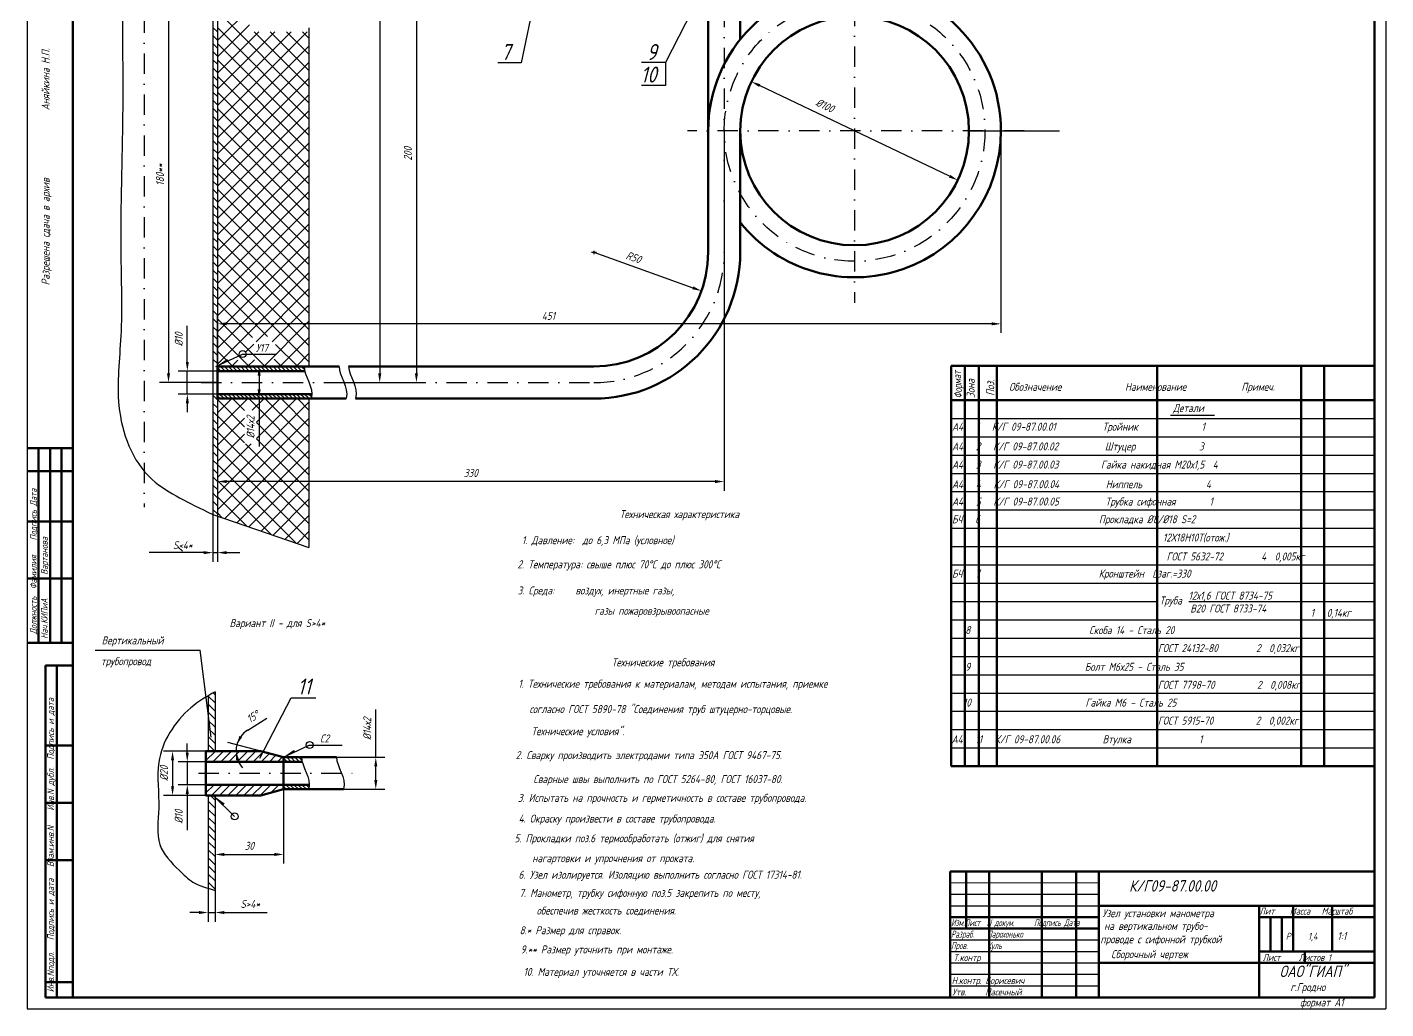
# Model space of a CAD drawing. Header units: inches. Extents: x 1065 to 7392, y 1020 to 3127.
# Drawn here: x 3104 to 3698, y 2282 to 2711 of the extents above; entities that cross this region are included whole.
import ezdxf
from ezdxf.enums import TextEntityAlignment as Align

# ---------------------------------------------------------------- set-up
doc = ezdxf.new("R2010")
doc.units = ezdxf.units.IN
doc.header["$LTSCALE"] = 0.7
doc.header["$MEASUREMENT"] = 0
doc.linetypes.add('DASHDOT', pattern=[25.4, 12.7, -6.35, 0, -6.35])
doc.styles.add('ROMANC', font='romanc', dxfattribs={"width": 0.8, "oblique": 15, "height": 3.5})
doc.styles.get("Standard").update_dxf_attribs({"font": 'romand.shx', "width": 0.8, "oblique": 15, "height": 3.5})
doc.dimstyles.get("Standard").update_dxf_attribs({"dimtxt": 3.5, "dimasz": 4, "dimexe": 4, "dimexo": 0, "dimgap": 2, "dimtad": 1, "dimdec": 0, "dimdsep": 46, "dimtxsty": 'Standard', "dimcen": 0.09, "dimadec": 0, "dimazin": 0, "dimtfac": 1, "dimtdec": 0, "dimtmove": 0, "dimatfit": 3, "dimfxl": 0, "dimtolj": 1, "dimtzin": 0, "dimlwd": 25, "dimlwe": 25, "dimarcsym": 0})

# ---------------------------------------------------------------- blocks, each defined once
blk = doc.blocks.new('*D262')
at = {"color": 0, "lineweight": 25}
for p, q in [((3174.39, 2564.91), (3174.39, 2580.74)), ((3185.58, 2560.91), (3170.39, 2560.91)), ((3174.39, 2550.91), (3174.39, 2560.91)), ((3185.58, 2550.91), (3170.39, 2550.91)), ((3174.39, 2546.91), (3174.39, 2542.91))]:
    blk.add_line(p, q, dxfattribs=at)
for points in [[(3173.73, 2564.91), (3175.06, 2564.91), (3174.39, 2560.91)], [(3173.73, 2546.91), (3175.06, 2546.91), (3174.39, 2550.91)]]:
    blk.add_solid(points, dxfattribs=at)
at = {"layer": 'DEFPOINTS', "color": 0, "lineweight": 25}
for p in [(3174.39, 2560.91), (3185.58, 2560.91), (3185.58, 2550.91)]:
    blk.add_point(p, dxfattribs=at)
at = {"color": 0, "lineweight": 25, "insert": (3170.64, 2574.82), "char_height": 3.5, "attachment_point": 5, "rotation": 90}
blk.add_mtext('\\A1;%%C10', dxfattribs=at)
blk = doc.blocks.new('*D263')
at = {"color": 0, "lineweight": 25}
for p, q in [((3402.11, 2755.91), (3270.55, 2755.91)), ((3274.55, 2751.91), (3274.55, 2559.91)), ((3242.91, 2555.91), (3278.55, 2555.91))]:
    blk.add_line(p, q, dxfattribs=at)
for points in [[(3273.88, 2751.91), (3275.21, 2751.91), (3274.55, 2755.91)], [(3273.88, 2559.91), (3275.21, 2559.91), (3274.55, 2555.91)]]:
    blk.add_solid(points, dxfattribs=at)
at = {"layer": 'DEFPOINTS', "color": 0, "lineweight": 25}
for p in [(3402.11, 2755.91), (3242.91, 2555.91), (3274.55, 2555.91)]:
    blk.add_point(p, dxfattribs=at)
at = {"color": 0, "lineweight": 25, "insert": (3270.8, 2655.91), "char_height": 3.5, "attachment_point": 5, "rotation": 90}
blk.add_mtext('\\A1;200', dxfattribs=at)
blk = doc.blocks.new('*D264')
at = {"color": 0, "lineweight": 25}
for p, q in [((3409.11, 2665.91), (3409.11, 2508.66)), ((3187.58, 2548.91), (3187.58, 2508.66)), ((3405.11, 2512.66), (3191.58, 2512.66))]:
    blk.add_line(p, q, dxfattribs=at)
for points in [[(3191.58, 2513.33), (3191.58, 2511.99), (3187.58, 2512.66)], [(3405.11, 2513.33), (3405.11, 2511.99), (3409.11, 2512.66)]]:
    blk.add_solid(points, dxfattribs=at)
at = {"layer": 'DEFPOINTS', "color": 0, "lineweight": 25}
for p in [(3409.11, 2665.91), (3187.58, 2548.91), (3187.58, 2512.66)]:
    blk.add_point(p, dxfattribs=at)
at = {"color": 0, "lineweight": 25, "insert": (3298.34, 2516.41), "char_height": 3.5, "attachment_point": 5}
blk.add_mtext('\\A1;330', dxfattribs=at)
blk = doc.blocks.new('*D266')
at = {"color": 0, "lineweight": 25}
for p, q in [((3187.58, 2562.91), (3209.78, 2562.91)), ((3205.78, 2558.91), (3205.78, 2552.91)), ((3187.58, 2548.91), (3209.78, 2548.91)), ((3205.78, 2548.91), (3205.78, 2528.02))]:
    blk.add_line(p, q, dxfattribs=at)
for points in [[(3205.11, 2558.91), (3206.45, 2558.91), (3205.78, 2562.91)], [(3205.11, 2552.91), (3206.45, 2552.91), (3205.78, 2548.91)]]:
    blk.add_solid(points, dxfattribs=at)
at = {"layer": 'DEFPOINTS', "color": 0, "lineweight": 25}
for p in [(3187.58, 2562.91), (3187.58, 2548.91), (3205.78, 2548.91)]:
    blk.add_point(p, dxfattribs=at)
at = {"color": 0, "lineweight": 25, "insert": (3202.03, 2536.47), "char_height": 3.5, "attachment_point": 5, "rotation": 90}
blk.add_mtext('\\A1;%%C14х2', dxfattribs=at)
blk = doc.blocks.new('*D398')
at = {"color": 0, "lineweight": 25}
for p, q in [((3174.36, 2394.16), (3174.36, 2398.16)), ((3182.51, 2390.16), (3170.36, 2390.16)), ((3174.36, 2390.16), (3174.36, 2380.16)), ((3182.51, 2380.16), (3170.36, 2380.16)), ((3174.36, 2376.16), (3174.36, 2360.33))]:
    blk.add_line(p, q, dxfattribs=at)
for points in [[(3173.7, 2394.16), (3175.03, 2394.16), (3174.36, 2390.16)], [(3173.7, 2376.16), (3175.03, 2376.16), (3174.36, 2380.16)]]:
    blk.add_solid(points, dxfattribs=at)
at = {"layer": 'DEFPOINTS', "color": 0, "lineweight": 25}
for p in [(3182.51, 2390.16), (3174.36, 2380.16), (3182.51, 2380.16)]:
    blk.add_point(p, dxfattribs=at)
at = {"color": 0, "lineweight": 25, "insert": (3170.61, 2366.24), "char_height": 3.5, "attachment_point": 5, "rotation": 90}
blk.add_mtext('\\A1;%%C10', dxfattribs=at)
blk = doc.blocks.new('*D399')
at = {"color": 0, "lineweight": 25}
for p, q in [((3182.51, 2394.83), (3163.93, 2394.83)), ((3167.93, 2390.83), (3167.93, 2379.48)), ((3182.51, 2375.48), (3163.93, 2375.48))]:
    blk.add_line(p, q, dxfattribs=at)
for points in [[(3167.26, 2390.83), (3168.6, 2390.83), (3167.93, 2394.83)], [(3167.26, 2379.48), (3168.6, 2379.48), (3167.93, 2375.48)]]:
    blk.add_solid(points, dxfattribs=at)
at = {"layer": 'DEFPOINTS', "color": 0, "lineweight": 25}
for p in [(3182.51, 2394.83), (3167.93, 2375.48), (3182.51, 2375.48)]:
    blk.add_point(p, dxfattribs=at)
at = {"color": 0, "lineweight": 25, "insert": (3164.18, 2385.15), "char_height": 3.5, "attachment_point": 5, "rotation": 90}
blk.add_mtext('\\A1;%%C20', dxfattribs=at)
blk = doc.blocks.new('*D400')
at = {"color": 0, "lineweight": 25}
for p, q in [((3200.8, 2404.05), (3209.2, 2409.23)), ((3206.48, 2394.83), (3192.16, 2398.67))]:
    blk.add_line(p, q, dxfattribs=at)
for start, end in [(121.66195, 165), (122.44358, 143.72179), (165, 180), (201.27821, 222.55642)]:
    blk.add_arc((3206.48, 2394.83), 10.83, start, end, dxfattribs=at)
for points in [[(3198.35, 2400.95), (3197.15, 2401.53), (3196.02, 2397.63)], [(3195.73, 2390.77), (3197.05, 2391.02), (3195.65, 2394.83)]]:
    blk.add_solid(points, dxfattribs=at)
at = {"layer": 'DEFPOINTS', "color": 0, "lineweight": 25}
for p in [(3182.51, 2394.83), (3195.69, 2395.77), (3206.48, 2394.83), (3206.48, 2394.83), (3216.48, 2392.15)]:
    blk.add_point(p, dxfattribs=at)
at = {"color": 0, "lineweight": 25, "insert": (3203.03, 2409.83), "char_height": 3.5, "attachment_point": 5, "rotation": 31.66195}
blk.add_mtext('\\A1;15°', dxfattribs=at)
blk = doc.blocks.new('*D401')
at = {"color": 0, "lineweight": 25}
for p, q in [((3256.78, 2392.16), (3256.78, 2413.05)), ((3239.67, 2392.16), (3260.78, 2392.16)), ((3256.78, 2382.16), (3256.78, 2388.16)), ((3242.73, 2378.16), (3260.78, 2378.16))]:
    blk.add_line(p, q, dxfattribs=at)
for points in [[(3256.11, 2388.16), (3257.45, 2388.16), (3256.78, 2392.16)], [(3256.11, 2382.16), (3257.45, 2382.16), (3256.78, 2378.16)]]:
    blk.add_solid(points, dxfattribs=at)
at = {"layer": 'DEFPOINTS', "color": 0, "lineweight": 25}
for p in [(3239.67, 2392.16), (3256.78, 2392.16), (3242.73, 2378.16)]:
    blk.add_point(p, dxfattribs=at)
at = {"color": 0, "lineweight": 25, "insert": (3253.03, 2404.6), "char_height": 3.5, "attachment_point": 5, "rotation": 90}
blk.add_mtext('\\A1;%%C14х2', dxfattribs=at)
blk = doc.blocks.new('*D402')
at = {"color": 0, "lineweight": 25}
for p, q in [((3216.48, 2378.16), (3216.48, 2345.69)), ((3186.51, 2374.71), (3186.51, 2345.69)), ((3190.51, 2349.69), (3212.48, 2349.69))]:
    blk.add_line(p, q, dxfattribs=at)
for points in [[(3190.51, 2350.36), (3190.51, 2349.03), (3186.51, 2349.69)], [(3212.48, 2350.36), (3212.48, 2349.03), (3216.48, 2349.69)]]:
    blk.add_solid(points, dxfattribs=at)
at = {"layer": 'DEFPOINTS', "color": 0, "lineweight": 25}
for p in [(3216.48, 2378.16), (3186.51, 2374.71), (3216.48, 2349.69)]:
    blk.add_point(p, dxfattribs=at)
at = {"color": 0, "lineweight": 25, "insert": (3201.5, 2353.44), "char_height": 3.5, "attachment_point": 5}
blk.add_mtext('\\A1;30', dxfattribs=at)
blk = doc.blocks.new('*D403')
at = {"color": 0, "lineweight": 25}
for p, q in [((3183.51, 2334.89), (3183.51, 2320.31)), ((3186.51, 2333.97), (3186.51, 2320.31)), ((3179.51, 2324.31), (3175.51, 2324.31)), ((3183.51, 2324.31), (3186.51, 2324.31)), ((3190.51, 2324.31), (3209.23, 2324.31))]:
    blk.add_line(p, q, dxfattribs=at)
for points in [[(3179.51, 2324.97), (3179.51, 2323.64), (3183.51, 2324.31)], [(3190.51, 2324.97), (3190.51, 2323.64), (3186.51, 2324.31)]]:
    blk.add_solid(points, dxfattribs=at)
at = {"layer": 'DEFPOINTS', "color": 0, "lineweight": 25}
for p in [(3183.51, 2334.89), (3186.51, 2333.97), (3186.51, 2324.31)]:
    blk.add_point(p, dxfattribs=at)
at = {"color": 0, "lineweight": 25, "insert": (3201.87, 2328.06), "char_height": 3.5, "attachment_point": 5}
blk.add_mtext('\\A1;S>4*', dxfattribs=at)
blk = doc.blocks.new('*D406')
at = {"color": 0, "lineweight": 25}
for p, q in [((3190.26, 2737.55), (3162.17, 2737.55)), ((3166.17, 2733.55), (3166.17, 2559.91)), ((3187.58, 2555.91), (3162.17, 2555.91))]:
    blk.add_line(p, q, dxfattribs=at)
for points in [[(3165.5, 2733.55), (3166.84, 2733.55), (3166.17, 2737.55)], [(3165.5, 2559.91), (3166.84, 2559.91), (3166.17, 2555.91)]]:
    blk.add_solid(points, dxfattribs=at)
at = {"layer": 'DEFPOINTS', "color": 0, "lineweight": 25}
for p in [(3190.26, 2737.55), (3166.17, 2555.91), (3187.58, 2555.91)]:
    blk.add_point(p, dxfattribs=at)
at = {"color": 0, "lineweight": 25, "insert": (3162.42, 2646.73), "char_height": 3.5, "attachment_point": 5, "rotation": 90}
blk.add_mtext('\\A1;180**', dxfattribs=at)

msp = doc.modelspace()

# ---------------------------------------------------------------- hatches: boundary and pattern name
at = {"lineweight": 25}
h = msp.add_hatch(dxfattribs=at)
h.set_pattern_fill('ANSI31', color=256, scale=20, angle=90, style=0)
h.set_pattern_definition([(135, (198.9736, -20.082), (-1.767767, -1.767767), [])])
edge = h.paths.add_edge_path()
edge.add_spline(control_points=[(3183.51, 2334.89), (3184.51, 2334.58), (3185.52, 2334.29), (3186.51, 2333.97)], knot_values=[108.433333, 108.433333, 108.433333, 108.433333, 111.526243, 111.526243, 111.526243, 111.526243], degree=3, periodic=0)
edge.add_line((3186.51, 2333.97), (3186.51, 2375.48))
edge.add_line((3186.51, 2375.48), (3183.51, 2375.48))
edge.add_line((3183.51, 2375.48), (3183.51, 2334.89))
edge = h.paths.add_edge_path()
edge.add_spline(control_points=[(3186.51, 2420.81), (3185.51, 2420.24), (3184.51, 2419.67), (3183.51, 2419.08)], knot_values=[2.852577, 2.852577, 2.852577, 2.852577, 6.319113, 6.319113, 6.319113, 6.319113], degree=3, periodic=0)
edge.add_line((3183.51, 2419.08), (3183.51, 2394.83))
edge.add_line((3183.51, 2394.83), (3186.51, 2394.83))
edge.add_line((3186.51, 2394.83), (3186.51, 2420.81))
h = msp.add_hatch(dxfattribs=at)
h.set_pattern_fill('ANSI31', color=256, scale=20, style=0)
h.set_pattern_definition([(45, (198.9736, -20.082), (-1.767767, 1.767767), [])])
h.paths.add_polyline_path([(3206.48, 2394.83), (3186.78, 2394.83), (3186.25, 2394.59), (3186.51, 2394.74), (3186.51, 2394.83), (3182.51, 2394.83), (3182.51, 2390.16), (3216.48, 2390.16), (3216.48, 2392.15)])
h.paths.add_polyline_path([(3216.48, 2380.16), (3182.51, 2380.16), (3182.51, 2375.48), (3206.48, 2375.48), (3216.48, 2378.16)])

# ---------------------------------------------------------------- linework, layer by layer
for p, q in [((3104.37, 3123.22), (3104.37, 2282.22)), ((3698.37, 3123.22), (3698.37, 2282.22)), ((3186.92, 2562.92), (3198.58, 2568.31)), ((3198.58, 2568.31), (3213.36, 2568.31)), ((3216.15, 2392.07), (3227.66, 2397.39)), ((3227.66, 2397.39), (3242.06, 2397.39)), ((3185.87, 2375.34), (3195.01, 2366.32)), ((3104.37, 2282.22), (3698.37, 2282.22))]:
    msp.add_line(p, q)
at = {"lineweight": 50}
for p, q in [((3124.37, 3118.22), (3124.37, 2287.22)), ((3693.37, 3118.22), (3693.37, 2287.22)), ((3402.11, 2727.55), (3402.11, 2665.91)), ((3416.11, 2727.55), (3416.11, 2705.86)), ((3402.11, 2665.91), (3402.11, 2612.91)), ((3416.11, 2665.91), (3416.11, 2612.91)), ((3187.58, 2562.91), (3240.76, 2562.91)), ((3187.58, 2560.91), (3225.7, 2560.91)), ((3244.91, 2562.91), (3352.11, 2562.91)), ((3508.37, 2563.24), (3508.37, 2388.24)), ((3508.37, 2563.24), (3693.37, 2563.24)), ((3514.37, 2563.24), (3514.37, 2388.24)), ((3520.37, 2563.24), (3520.37, 2388.24)), ((3528.37, 2563.24), (3528.37, 2388.24)), ((3598.37, 2563.24), (3598.37, 2388.24)), ((3661.37, 2563.24), (3661.37, 2388.24)), ((3671.37, 2563.24), (3671.37, 2388.24)), ((3187.58, 2550.91), (3228.79, 2550.91)), ((3187.58, 2548.91), (3243.82, 2548.91)), ((3247.9, 2548.91), (3352.11, 2548.91)), ((3508.37, 2548.24), (3693.37, 2548.24)), ((3104.37, 2527.24), (3124.37, 2527.24)), ((3109.37, 2527.24), (3109.37, 2442.24)), ((3114.37, 2527.24), (3114.37, 2442.24)), ((3119.37, 2527.24), (3119.37, 2442.24)), ((3104.37, 2517.24), (3124.37, 2517.24)), ((3104.37, 2495.24), (3124.37, 2495.24)), ((3104.37, 2470.24), (3124.37, 2470.24)), ((3104.37, 2442.24), (3124.37, 2442.24)), ((3112.37, 2432.24), (3112.37, 2287.22)), ((3112.37, 2432.24), (3124.37, 2432.24)), ((3117.37, 2432.24), (3117.37, 2287.22)), ((3112.37, 2397.24), (3124.37, 2397.24)), ((3182.51, 2394.83), (3182.51, 2375.48)), ((3206.48, 2394.83), (3182.51, 2394.83)), ((3216.48, 2392.15), (3206.48, 2394.83)), ((3182.51, 2390.16), (3224.61, 2390.16)), ((3216.48, 2392.16), (3239.67, 2392.16)), ((3508.37, 2388.24), (3693.37, 2388.24)), ((3182.51, 2380.16), (3227.7, 2380.16)), ((3216.48, 2378.16), (3206.48, 2375.48)), ((3216.48, 2378.16), (3242.73, 2378.16)), ((3112.37, 2372.24), (3124.37, 2372.24)), ((3206.48, 2375.48), (3182.51, 2375.48)), ((3112.37, 2347.24), (3124.37, 2347.24)), ((3507.93, 2342.3), (3693.37, 2342.3)), ((3507.96, 2342.3), (3507.96, 2287.22)), ((3514.93, 2342.3), (3514.93, 2317.3)), ((3524.93, 2342.3), (3524.93, 2287.3)), ((3547.93, 2342.3), (3547.93, 2287.3)), ((3562.93, 2342.3), (3562.93, 2287.3)), ((3572.93, 2342.3), (3572.93, 2287.3)), ((3572.93, 2327.3), (3693.37, 2327.3)), ((3642.93, 2327.3), (3642.93, 2287.3)), ((3657.93, 2327.3), (3657.93, 2307.3)), ((3674.93, 2327.3), (3674.93, 2307.3)), ((3507.93, 2322.3), (3572.93, 2322.3)), ((3507.93, 2317.3), (3572.93, 2317.3)), ((3642.93, 2322.3), (3693.37, 2322.3)), ((3647.93, 2322.3), (3647.93, 2307.3)), ((3652.93, 2322.3), (3652.93, 2307.3)), ((3642.93, 2307.3), (3692.93, 2307.3)), ((3662.93, 2307.3), (3662.93, 2302.3)), ((3572.93, 2302.3), (3693.37, 2302.3)), ((3112.37, 2293.88), (3124.37, 2293.88)), ((3112.37, 2287.22), (3693.37, 2287.22))]:
    msp.add_line(p, q, dxfattribs=at)
at = {"linetype": 'DASHDOT'}
for p, q in [((3409.11, 3059.85), (3409.11, 2612.91)), ((3155.58, 2878.5), (3155.58, 2501.46)), ((3466.11, 2738.48), (3466.11, 2590.76)), ((3180.4, 2555.91), (3352.11, 2555.91)), ((3179.31, 2385.16), (3248.01, 2385.16))]:
    msp.add_line(p, q, dxfattribs=at)
at = {"linetype": 'Continuous'}
for p, q in [((3185.58, 2901.26), (3185.58, 2498.27)), ((3187.58, 2902.4), (3187.58, 2562.91)), ((3227.58, 2710.96), (3227.58, 2562.91)), ((3187.58, 2548.91), (3187.58, 2497.59))]:
    msp.add_line(p, q, dxfattribs=at)
at = {"lineweight": 25}
for p, q in [((3258.5, 2890.56), (3258.5, 2559.91)), ((3329.11, 2737.27), (3320.28, 2695.6)), ((3404.73, 2737.55), (3383.42, 2695.79)), ((3201.66, 2719.43), (3187.58, 2705.34)), ((3227.58, 2678.17), (3187.58, 2718.17)), ((3187.58, 2709.16), (3185.58, 2711.16)), ((3201.51, 2712.2), (3187.58, 2698.27)), ((3227.58, 2671.1), (3187.58, 2711.1)), ((3226.84, 2709.25), (3187.58, 2669.99)), ((3219.77, 2709.25), (3187.58, 2677.06)), ((3212.7, 2709.25), (3187.58, 2684.13)), ((3205.63, 2709.25), (3187.58, 2691.2)), ((3227.58, 2685.24), (3203.57, 2709.25)), ((3227.58, 2692.31), (3210.64, 2709.25)), ((3227.58, 2699.38), (3217.71, 2709.25)), ((3227.58, 2706.45), (3224.78, 2709.25)), ((3187.58, 2705.62), (3185.58, 2707.62)), ((3187.58, 2702.09), (3185.58, 2704.09)), ((3227.58, 2664.03), (3187.58, 2704.03)), ((3227.58, 2702.91), (3187.58, 2662.91)), ((3187.58, 2698.55), (3185.58, 2700.55)), ((3187.58, 2695.02), (3185.58, 2697.02)), ((3227.58, 2656.95), (3187.58, 2696.95)), ((3187.58, 2691.48), (3185.58, 2693.48)), ((3227.58, 2695.84), (3187.58, 2655.84)), ((3320.28, 2695.6), (3310.11, 2695.6)), ((3383.42, 2695.79), (3372.9, 2695.79)), ((3383.42, 2695.79), (3383.42, 2685.79)), ((3187.58, 2687.94), (3185.58, 2689.94)), ((3187.58, 2684.41), (3185.58, 2686.41)), ((3227.58, 2649.88), (3187.58, 2689.88)), ((3227.58, 2688.77), (3187.58, 2648.77)), ((3383.42, 2685.79), (3372.9, 2685.79)), ((3187.58, 2680.87), (3185.58, 2682.87)), ((3187.58, 2677.34), (3185.58, 2679.34)), ((3227.58, 2642.81), (3187.58, 2682.81)), ((3227.58, 2681.7), (3187.58, 2641.7)), ((3187.58, 2673.8), (3185.58, 2675.8)), ((3227.58, 2635.74), (3187.58, 2675.74)), ((3227.58, 2674.63), (3187.58, 2634.63)), ((3187.58, 2670.27), (3185.58, 2672.27)), ((3187.58, 2666.73), (3185.58, 2668.73)), ((3227.58, 2628.67), (3187.58, 2668.67)), ((3227.58, 2667.56), (3187.58, 2627.56)), ((3187.58, 2663.2), (3185.58, 2665.2)), ((3187.58, 2659.66), (3185.58, 2661.66)), ((3227.58, 2621.6), (3187.58, 2661.6)), ((3516.11, 2665.91), (3555.76, 2665.91)), ((3530.11, 2665.91), (3530.11, 2577.59)), ((3187.58, 2656.12), (3185.58, 2658.12)), ((3227.58, 2660.49), (3187.58, 2620.49)), ((3187.58, 2652.59), (3185.58, 2654.59)), ((3187.58, 2649.05), (3185.58, 2651.05)), ((3227.58, 2614.53), (3187.58, 2654.53)), ((3227.58, 2653.42), (3187.58, 2613.42)), ((3187.58, 2645.52), (3185.58, 2647.52)), ((3187.58, 2641.98), (3185.58, 2643.98)), ((3227.58, 2607.46), (3187.58, 2647.46)), ((3227.58, 2646.35), (3187.58, 2606.35)), ((3187.58, 2638.45), (3185.58, 2640.45)), ((3227.58, 2600.39), (3187.58, 2640.39)), ((3227.58, 2639.28), (3187.58, 2599.28)), ((3187.58, 2634.91), (3185.58, 2636.91)), ((3187.58, 2631.38), (3185.58, 2633.38)), ((3227.58, 2593.32), (3187.58, 2633.32)), ((3227.58, 2632.2), (3187.58, 2592.2)), ((3187.58, 2627.84), (3185.58, 2629.84)), ((3187.58, 2624.31), (3185.58, 2626.31)), ((3227.58, 2586.24), (3187.58, 2626.24)), ((3187.58, 2620.77), (3185.58, 2622.77)), ((3227.58, 2625.13), (3187.58, 2585.13)), ((3187.58, 2617.23), (3185.58, 2619.23)), ((3187.58, 2613.7), (3185.58, 2615.7)), ((3227.58, 2579.17), (3187.58, 2619.17)), ((3227.58, 2618.06), (3187.58, 2578.06)), ((3187.58, 2610.16), (3185.58, 2612.16)), ((3187.58, 2606.63), (3185.58, 2608.63)), ((3227.58, 2572.1), (3187.58, 2612.1)), ((3227.58, 2610.99), (3187.58, 2570.99)), ((3351.12, 2612.91), (3353.25, 2612.91)), ((3352.11, 2613.56), (3352.11, 2612.05)), ((3352.11, 2612.91), (3395.39, 2597.33)), ((3187.58, 2603.09), (3185.58, 2605.09)), ((3227.58, 2565.03), (3187.58, 2605.03)), ((3227.58, 2603.92), (3187.58, 2563.92)), ((3187.58, 2599.56), (3185.58, 2601.56)), ((3187.58, 2596.02), (3185.58, 2598.02)), ((3209.43, 2576.11), (3187.58, 2597.96)), ((3227.58, 2596.85), (3204.43, 2573.69)), ((3187.58, 2592.49), (3185.58, 2594.49)), ((3187.58, 2588.95), (3185.58, 2590.95)), ((3202.88, 2575.59), (3187.58, 2590.89)), ((3187.58, 2585.41), (3185.58, 2587.41)), ((3187.58, 2562.91), (3187.58, 2585.59)), ((3227.58, 2589.78), (3211.5, 2573.69)), ((3187.58, 2581.88), (3185.58, 2583.88)), ((3187.58, 2578.34), (3185.58, 2580.34)), ((3208.49, 2562.91), (3187.58, 2583.82)), ((3526.11, 2581.59), (3191.58, 2581.59)), ((3227.58, 2582.71), (3207.78, 2562.91)), ((3187.58, 2574.81), (3185.58, 2576.81)), ((3187.58, 2571.27), (3185.58, 2573.27)), ((3201.41, 2562.91), (3187.58, 2576.75)), ((3203.47, 2572.74), (3199.89, 2569.16)), ((3222.63, 2562.91), (3212.96, 2572.58)), ((3227.58, 2575.64), (3214.86, 2562.91)), ((3187.58, 2567.74), (3185.58, 2569.74)), ((3187.58, 2564.2), (3185.58, 2566.2)), ((3194.34, 2562.91), (3187.58, 2569.68)), ((3210.32, 2568.14), (3210.02, 2568.44)), ((3215.56, 2562.91), (3212.36, 2566.11)), ((3227.58, 2568.56), (3221.93, 2562.91)), ((3187.58, 2560.91), (3185.58, 2560.91)), ((3189.1, 2560.91), (3187.58, 2562.43)), ((3190.87, 2560.91), (3188.87, 2562.91)), ((3192.64, 2560.91), (3190.64, 2562.91)), ((3194.4, 2560.91), (3192.4, 2562.91)), ((3196.43, 2565.69), (3193.64, 2562.91)), ((3196.17, 2560.91), (3194.17, 2562.91)), ((3197.94, 2560.91), (3195.94, 2562.91)), ((3199.71, 2560.91), (3197.71, 2562.91)), ((3201.48, 2560.91), (3199.48, 2562.91)), ((3203.69, 2565.88), (3200.71, 2562.91)), ((3203.24, 2560.91), (3201.24, 2562.91)), ((3205.01, 2560.91), (3203.01, 2562.91)), ((3206.78, 2560.91), (3204.78, 2562.91)), ((3208.55, 2560.91), (3206.55, 2562.91)), ((3210.31, 2560.91), (3208.31, 2562.91)), ((3212.08, 2560.91), (3210.08, 2562.91)), ((3213.85, 2560.91), (3211.85, 2562.91)), ((3215.62, 2560.91), (3213.62, 2562.91)), ((3217.39, 2560.91), (3215.39, 2562.91)), ((3219.15, 2560.91), (3217.15, 2562.91)), ((3220.92, 2560.91), (3218.92, 2562.91)), ((3222.69, 2560.91), (3220.69, 2562.91)), ((3224.46, 2560.91), (3222.46, 2562.91)), ((3225.56, 2561.57), (3224.22, 2562.91)), ((3508.37, 2563.24), (3693.37, 2563.24)), ((3242.91, 2555.91), (3262.5, 2555.91)), ((3187.58, 2550.91), (3185.58, 2550.91)), ((3187.58, 2548.36), (3185.58, 2550.36)), ((3188.73, 2548.91), (3187.58, 2550.06)), ((3200.86, 2548.91), (3187.58, 2535.64)), ((3193.78, 2548.91), (3187.58, 2542.71)), ((3199.41, 2536.64), (3187.58, 2548.46)), ((3190.49, 2548.91), (3188.49, 2550.91)), ((3192.26, 2548.91), (3190.26, 2550.91)), ((3194.03, 2548.91), (3192.03, 2550.91)), ((3195.8, 2548.91), (3193.8, 2550.91)), ((3199.41, 2543.71), (3194.2, 2548.91)), ((3197.57, 2548.91), (3195.57, 2550.91)), ((3199.33, 2548.91), (3197.33, 2550.91)), ((3201.1, 2548.91), (3199.1, 2550.91)), ((3202.87, 2548.91), (3200.87, 2550.91)), ((3227.58, 2522.6), (3201.27, 2548.91)), ((3204.64, 2548.91), (3202.64, 2550.91)), ((3207.93, 2548.91), (3202.8, 2543.79)), ((3206.4, 2548.91), (3204.4, 2550.91)), ((3222.07, 2548.91), (3204.66, 2531.5)), ((3215, 2548.91), (3204.66, 2538.57)), ((3208.17, 2548.91), (3206.17, 2550.91)), ((3209.94, 2548.91), (3207.94, 2550.91)), ((3227.58, 2529.68), (3208.34, 2548.91)), ((3211.71, 2548.91), (3209.71, 2550.91)), ((3213.48, 2548.91), (3211.48, 2550.91)), ((3215.24, 2548.91), (3213.24, 2550.91)), ((3217.01, 2548.91), (3215.01, 2550.91)), ((3227.58, 2536.75), (3215.41, 2548.91)), ((3218.78, 2548.91), (3216.78, 2550.91)), ((3220.55, 2548.91), (3218.55, 2550.91)), ((3222.31, 2548.91), (3220.31, 2550.91)), ((3224.08, 2548.91), (3222.08, 2550.91)), ((3227.58, 2543.82), (3222.49, 2548.91)), ((3225.85, 2548.91), (3223.85, 2550.91)), ((3227.62, 2548.91), (3225.62, 2550.91)), ((3228.68, 2549.61), (3227.39, 2550.91)), ((3227.58, 2548.91), (3227.58, 2483.81)), ((3187.58, 2544.82), (3185.58, 2546.82)), ((3187.58, 2541.29), (3185.58, 2543.29)), ((3227.58, 2547.35), (3187.58, 2507.35)), ((3187.58, 2537.75), (3185.58, 2539.75)), ((3199.41, 2529.56), (3187.58, 2541.39)), ((3199.41, 2540.39), (3187.58, 2528.56)), ((3227.58, 2540.28), (3187.58, 2500.28)), ((3227.58, 2515.53), (3204.66, 2538.46)), ((3508.37, 2540.24), (3693.37, 2540.24)), ((3604.25, 2541.61), (3623.46, 2541.61)), ((3187.58, 2534.22), (3185.58, 2536.22)), ((3187.58, 2530.68), (3185.58, 2532.68)), ((3227.58, 2494.32), (3187.58, 2534.32)), ((3199.41, 2533.32), (3187.58, 2521.49)), ((3227.58, 2533.21), (3190.83, 2496.46)), ((3227.58, 2508.46), (3204.66, 2531.39)), ((3508.37, 2532.24), (3693.37, 2532.24)), ((3187.58, 2527.14), (3185.58, 2529.14)), ((3187.58, 2523.61), (3185.58, 2525.61)), ((3202.3, 2529.14), (3187.58, 2514.42)), ((3227.58, 2487.25), (3187.58, 2527.25)), ((3227.58, 2526.14), (3196.09, 2494.65)), ((3227.58, 2501.39), (3199.83, 2529.14)), ((3187.58, 2520.07), (3185.58, 2522.07)), ((3222.04, 2485.72), (3187.58, 2520.18)), ((3227.58, 2519.07), (3201.35, 2492.84)), ((3508.37, 2524.24), (3693.37, 2524.24)), ((3187.58, 2516.18), (3185.58, 2518.18)), ((3187.58, 2512.65), (3185.58, 2514.65)), ((3211.25, 2489.43), (3187.58, 2513.11)), ((3508.37, 2516.24), (3693.37, 2516.24)), ((3187.58, 2509.11), (3185.58, 2511.11)), ((3187.58, 2505.57), (3185.58, 2507.57)), ((3227.58, 2512), (3206.61, 2491.03)), ((3508.37, 2508.24), (3693.37, 2508.24)), ((3187.58, 2502.04), (3185.58, 2504.04)), ((3200.47, 2493.15), (3187.58, 2506.04)), ((3227.58, 2504.92), (3211.87, 2489.22)), ((3187.58, 2498.5), (3185.58, 2500.5)), ((3185.58, 2498.27), (3227.58, 2483.81)), ((3185.58, 2498.27), (3185.58, 2477.58)), ((3189.68, 2496.86), (3187.58, 2498.96)), ((3187.58, 2497.59), (3187.58, 2477.58)), ((3227.58, 2497.85), (3217.13, 2487.41)), ((3508.37, 2500.24), (3693.37, 2500.24)), ((3227.58, 2490.78), (3222.39, 2485.6)), ((3508.37, 2492.24), (3693.37, 2492.24)), ((3170.38, 2484.01), (3172.31, 2482.25)), ((3508.37, 2484.24), (3693.37, 2484.24)), ((3181.58, 2481.58), (3157.77, 2481.58)), ((3185.58, 2481.58), (3187.58, 2481.58)), ((3191.58, 2481.58), (3197.29, 2481.58)), ((3508.37, 2476.24), (3693.37, 2476.24)), ((3508.37, 2468.24), (3693.37, 2468.24)), ((3508.37, 2460.24), (3597.8, 2460.24)), ((3612.23, 2460.24), (3693.37, 2460.24)), ((3508.37, 2452.24), (3693.37, 2452.24)), ((3508.37, 2444.24), (3693.37, 2444.24)), ((3134.13, 2439.02), (3179.94, 2439.02)), ((3179.84, 2438.99), (3184.73, 2400.92)), ((3508.37, 2436.24), (3693.37, 2436.24)), ((3508.37, 2428.24), (3693.37, 2428.24)), ((3183.51, 2419.08), (3183.51, 2394.83)), ((3186.51, 2420.81), (3186.51, 2394.83)), ((3206.1, 2391.76), (3219.75, 2418.12)), ((3219.75, 2418.12), (3230.61, 2418.12)), ((3508.37, 2420.24), (3693.37, 2420.24)), ((3508.37, 2412.24), (3693.37, 2412.24)), ((3508.37, 2404.24), (3693.37, 2404.24)), ((3508.37, 2396.24), (3693.37, 2396.24)), ((3186.48, 2390.16), (3184.48, 2390.16)), ((3218.06, 2390.16), (3216.48, 2391.73)), ((3219.83, 2390.16), (3217.83, 2392.16)), ((3221.59, 2390.16), (3219.59, 2392.16)), ((3223.36, 2390.16), (3221.36, 2392.16)), ((3224.47, 2390.82), (3223.13, 2392.16)), ((3186.48, 2380.16), (3182.51, 2380.16)), ((3217.68, 2378.16), (3216.48, 2379.36)), ((3219.45, 2378.16), (3217.45, 2380.16)), ((3221.22, 2378.16), (3219.22, 2380.16)), ((3222.99, 2378.16), (3220.99, 2380.16)), ((3224.75, 2378.16), (3222.75, 2380.16)), ((3226.52, 2378.16), (3224.52, 2380.16)), ((3227.59, 2378.86), (3226.29, 2380.16)), ((3183.51, 2375.48), (3183.51, 2334.89)), ((3186.51, 2375.48), (3186.51, 2333.97)), ((3507.93, 2332.3), (3572.93, 2332.3)), ((3507.93, 2327.3), (3572.93, 2327.3)), ((3507.93, 2312.3), (3572.93, 2312.3)), ((3507.93, 2307.3), (3572.93, 2307.3)), ((3507.93, 2302.3), (3572.93, 2302.3)), ((3507.93, 2297.3), (3572.93, 2297.3)), ((3507.93, 2292.3), (3572.93, 2292.3))]:
    msp.add_line(p, q, dxfattribs=at)
at = {"color": 0, "linetype": 'ByBlock'}
msp.add_line((3507.63, 2646.1), (3424.59, 2685.72), dxfattribs=at)
at = {"color": 0, "linetype": 'DASHDOT'}
msp.add_line((3540.2, 2665.91), (3393.04, 2665.91), dxfattribs=at)
at = {"linetype": 'Continuous', "lineweight": 50}
for p, q in [((3187.58, 2562.91), (3187.58, 2548.91)), ((3216.48, 2392.16), (3216.48, 2378.16))]:
    msp.add_line(p, q, dxfattribs=at)
at = {"lineweight": 15}
msp.add_line((3507.93, 2337.3), (3572.93, 2337.3), dxfattribs=at)
for points in [[(3186.92, 2562.92, 0, 1, 0), (3192.06, 2565.83, 1, 1, 0)], [(3216.15, 2392.07, 0, 1, 0), (3221.28, 2394.98, 1, 1, 0)], [(3185.87, 2375.34, 0, 1, 0), (3190.4, 2371.56, 1, 1, 0)]]:
    msp.add_lwpolyline(points, format="xyseb")
at = {"linetype": 'DASHDOT'}
msp.add_circle((3466.11, 2665.91), 57, dxfattribs=at)
for centre in [(3198.62, 2568.37), (3227.84, 2397.52), (3195.08, 2366.31)]:
    msp.add_circle(centre, 1.5)
at = {"lineweight": 50}
for centre, radius, start, end in [((3466.11, 2665.91), 64, 0, 180), ((3466.11, 2665.91), 50, 0, 180), ((3466.11, 2665.91), 64, 218.62483, 0), ((3466.11, 2665.91), 50, 180, 0), ((3352.11, 2612.91), 64, 270, 0), ((3352.11, 2612.91), 50, 270, 0)]:
    msp.add_arc(centre, radius, start, end, dxfattribs=at)
at = {"linetype": 'DASHDOT', "lineweight": 25}
msp.add_arc((3352.11, 2612.91), 57, 270, 0, dxfattribs=at)
at = {"lineweight": 25}
for points, knots in [([(3173.94, 2894.61), (3172.47, 2890.4), (3164.53, 2868.32), (3144.65, 2822.44), (3146.42, 2759.6), (3146.01, 2708.15), (3146.32, 2662.36), (3144.59, 2620.95), (3146.38, 2578.28), (3141.94, 2544.42), (3151.86, 2516.59), (3172.11, 2504.8), (3179.54, 2501.15), (3185.58, 2498.27)], [56.724729, 56.724729, 56.724729, 56.724729, 70.057864, 126.91747, 204.921539, 254.684611, 281.974035, 342.176642, 379.097629, 409.608145, 444.817237, 459.291905, 475.919757, 475.919757, 475.919757, 475.919757]), ([(3186.51, 2420.81), (3182.83, 2418.73), (3171.31, 2411.8), (3159.26, 2392.56), (3163.04, 2371.52), (3159.81, 2353.82), (3169.36, 2344.13), (3177.12, 2336.54), (3183.17, 2335.02), (3186.51, 2333.97)], [2.852577, 2.852577, 2.852577, 2.852577, 15.556371, 43.202602, 63.291319, 79.182298, 93.200221, 101.158339, 111.526243, 111.526243, 111.526243, 111.526243])]:
    msp.add_open_spline(points, degree=3, knots=knots, dxfattribs=at)
for points in [[(3225.47, 2562.91), (3225.3, 2558.73), (3229.92, 2554.15), (3228.53, 2548.91)], [(3240.76, 2562.91), (3240.59, 2558.73), (3245.21, 2554.15), (3243.82, 2548.91)], [(3244.91, 2562.91), (3244.93, 2558.73), (3249.48, 2554.15), (3247.9, 2548.91)], [(3224.37, 2392.16), (3224.2, 2387.97), (3228.82, 2383.4), (3227.44, 2378.16)], [(3239.67, 2392.16), (3239.5, 2387.97), (3244.11, 2383.4), (3242.73, 2378.16)]]:
    msp.add_open_spline(points, degree=3, dxfattribs=at)
at = {"color": 0, "linetype": 'ByBlock'}
for points in [[(3424.31, 2685.12), (3424.88, 2686.32), (3420.98, 2687.44)], [(3507.34, 2645.5), (3507.91, 2646.7), (3511.24, 2644.38)]]:
    msp.add_solid(points, dxfattribs=at)
at = {"lineweight": 25}
for points in [[(3395.62, 2597.96), (3395.16, 2596.7), (3399.15, 2595.98)], [(3191.58, 2582.26), (3191.58, 2580.93), (3187.58, 2581.59)], [(3526.11, 2582.26), (3526.11, 2580.93), (3530.11, 2581.59)], [(3257.83, 2559.91), (3259.17, 2559.91), (3258.5, 2555.91)], [(3181.58, 2482.25), (3181.58, 2480.92), (3185.58, 2481.58)], [(3191.58, 2482.25), (3191.58, 2480.92), (3187.58, 2481.58)]]:
    msp.add_solid(points, dxfattribs=at)
at = {"layer": 'DEFPOINTS', "color": 0, "linetype": 'ByBlock'}
for p in [(3420.98, 2687.44), (3398.36, 2665.91), (3419.86, 2665.91), (3511.24, 2644.38)]:
    msp.add_point(p, dxfattribs=at)

# ---------------------------------------------------------------- texts
at = {"color": 0, "linetype": 'ByBlock', "style": 'ROMANC', "oblique": 15, "width": 0.8}
msp.add_text('%%C100', height=3.5, rotation=334.49171, dxfattribs=at).set_placement((3453.14, 2677.01), align=Align.MIDDLE_CENTER)
at = {"lineweight": 25, "oblique": 15, "width": 0.8}
for s, p in [('Зона', (3518.62, 2549.23)), ('Поз.', (3527.18, 2550.13))]:
    msp.add_text(s, height=3.5, rotation=90, dxfattribs=at).set_placement(p)
msp.add_text('1:1', height=3.5, dxfattribs=at).set_placement((3677.18, 2312.27))
at = {"lineweight": 35, "attachment_point": 1}
for s, insert, char_height, width in [('7', (3311.56, 2703.88), 7, 25.8231), ('9', (3375.27, 2703.88), 7, 25.8231), ('10', (3372.59, 2694.02), 7, 25.8231), ('11', (3222.57, 2426.57), 7, 25.8231), ('К/Г09-87.00.00 ', (3586.15, 2338.45), 5, 116.2188), ('Узел установки манометра', (3574.43, 2325.77), 3.5, 67.1383), ('на вертикальном трубо-', (3575.19, 2320.19), 3.5, 67.3555), ('проводе с сифонной трубкой', (3573.57, 2314.36), 3.5, 71.0495), (' Сборочный чертеж', (3576.41, 2307.85), 3.5, 67.3555), ('ОАО"ГИАП"', (3651.92, 2301.11), 5, 36.171)]:
    msp.add_mtext(s, dxfattribs=dict(at, insert=insert, char_height=char_height, width=width))
at = {"lineweight": 25, "attachment_point": 1}
for s, insert, char_height, width, rotation in [('Разрешена сдача в архив                Аняйкина Н.П.', (3110.68, 2598.42), 3.5, 273.9552, 90), ('{\\W0.6;Формат}', (3509.73, 2548.83), 3.5, 24.1201, 93.2058), ('Должность  Фамилия    Подпись Дата', (3105.57, 2445.89), 3, 85.2134, 90), ('Вартанова', (3110.39, 2471.89), 3, 62.2383, 90), ('Нач.КИПиА', (3110.39, 2443.92), 3, 66.6475, 90), ('{\\W0.7; Инв.Nподл.   Подпись и дата   Взам.инв.N    Инв.N дубл.  Подпись и дата}', (3113.13, 2287.76), 3, 144.2887, 90)]:
    msp.add_mtext(s, dxfattribs=dict(at, insert=insert, char_height=char_height, width=width, rotation=rotation))
at = {"lineweight": 25, "insert": (3369.5, 2610.64), "char_height": 3.5, "attachment_point": 5, "rotation": 340.20113}
msp.add_mtext('\\A1;R50', dxfattribs=at)
at = {"lineweight": 25, "char_height": 3.5, "attachment_point": 5}
for s, insert in [('\\A1;451', (3332.25, 2585.05)), (' S<4*', (3171.41, 2484.85))]:
    msp.add_mtext(s, dxfattribs=dict(at, insert=insert))
at = {"lineweight": 25, "attachment_point": 1}
for s, insert, char_height, width in [('У17', (3204.35, 2572.82), 3.5, 15.4142), (' Обозначение               Наименование             Примеч.', (3531.82, 2555.8), 3.5, 160.8509), ('Детали', (3605.35, 2546.54), 3.5, 34.5782), ('А4   1   К/Г 09-87.00.01           Тройник               1', (3508.72, 2538.38), 3.5, 191.907), ('А4   2   К/Г 09-87.00.02           Штуцер               3', (3508.72, 2529.76), 3.5, 191.907), ('А4   3   К/Г 09-87.00.03          Гайка накидная М20х1,5  4', (3508.72, 2521.83), 3.5, 191.907), ('А4   4   К/Г 09-87.00.04           Ниппель               4', (3508.72, 2513.23), 3.5, 191.907), ('А4   5   К/Г 09-87.00.05           Трубка сифонная        1', (3508.72, 2505.67), 3.5, 191.907), ('Техническая характеристика', (3363.41, 2500.16), 3.5, 128.6102), ('БЧ   6                            Прокладка %%C8/%%C18 S=2       ', (3508.72, 2497.93), 3.5, 191.907), ('1. Давление:  до 6,3 МПа (условное)', (3320.66, 2488.78), 3.5, 144.1261), ('  12Х18Н10Т(отож.)', (3597.2, 2489.93), 3.5, 101.7791), ('2. Температура: свыше плюс 70%%DС до плюс 300%%DС', (3318.71, 2478.23), 3.5, 177.8307), ('    ГОСТ 5632-72         4  0,005кг', (3595.09, 2481.66), 3.5, 101.7791), ('БЧ   7                            Кронштейн  Lзаг.=330       ', (3508.72, 2474.17), 3.5, 191.907), ('3. Среда:     воздух, инертные газы,  ', (3318.79, 2466.8), 3.5, 121.0246), ('Труба', (3599.45, 2462.42), 3.5, 36.5786), ('12х1,6 ГОСТ 8734-75', (3612.11, 2464.56), 3.5, 73.1572), ('газы пожаровзрывоопасные', (3352.46, 2457.91), 3.5, 88.6409), ('В20 ГОСТ 8733-74', (3612.87, 2458.92), 3.5, 72.5735), ('1   0,14кг', (3665.5, 2457.03), 3.5, 33.2304), ('Вариант II - для S>4*', (3192.86, 2452.57), 3.5, 62.4197), ('        8                            Скоба 14 - Сталь 20', (3499.64, 2449.47), 3.5, 194.5554), ('Вертикальный  ', (3136.94, 2444.99), 3.5, 77.5752), ('     ГОСТ 24132-80         2  0,032кг', (3589.43, 2441.6), 3.5, 105.0633), ('трубопровод', (3136.6, 2435.87), 3.5, 77.5752), ('Технические требования', (3359.93, 2435.41), 3.5, 102.7909), ('        9                           Болт М6х25 - Сталь 35', (3499.64, 2433.44), 3.5, 194.5554), ('1. Технические требования к материалам, методам испытания, приемке ', (3319.1, 2426.04), 3.5, 177.1895), ('     ГОСТ 7798-70          2  0,008кг', (3589.43, 2425.57), 3.5, 105.0633), ('        10                           Гайка М6 - Сталь 25', (3498.62, 2417.8), 3.5, 194.5554), (' согласно ГОСТ 5890-78 "Соединения труб штуцерно-торцовые.', (3322.1, 2414.97), 3.5, 228.4083), ('Технические условия".', (3324.84, 2405.29), 3.5, 203.9525), ('     ГОСТ 5915-70          2  0,002кг', (3589.43, 2409.92), 3.5, 105.0633), ('С2', (3232.42, 2402.12), 3.5, 18.5414), ('А4   11   К/Г 09-87.00.06          Втулка                1', (3508.53, 2401.77), 3.5, 191.907), (' 2. Сварку производить электродами типа Э50А ГОСТ 9467-75.', (3316.06, 2394.83), 3.5, 193.0074), ('Сварные швы выполнить по ГОСТ 5264-80, ГОСТ 16037-80.', (3325.66, 2384.37), 3.5, 152.7503), ('3. Испытать на прочность и герметичность в составе трубопровода.', (3318.88, 2376.16), 3.5, 200.573), ('4. Окраску произвести в составе трубопровода.', (3319.22, 2367.12), 3.5, 159.0384), (' 5. Прокладки поз.6 термообработать (отжиг) для снятия ', (3315.57, 2358.51), 3.5, 184.8861), ('  нагартовки и упрочнения от проката.', (3321.47, 2349.8), 3.5, 179.2446), ('6. Узел изолируется. Изоляцию выполнить согласно ГОСТ 17314-81.', (3319.18, 2342.59), 3.5, 171.9935), ('7. Манометр, трубку сифонную поз.5 закрепить по месту,', (3319.52, 2334.62), 3.5, 172.3302), ('  обеспечив жесткость соединения.', (3323.38, 2326.91), 3.5, 150.2053), ('{\\W0.7;Лит    Масса   Масштаб}', (3643.12, 2326.41), 3, 48.3624), ('8.* Размер для справок.', (3319.66, 2318.31), 3.5, 182.1899), ('{\\W0.6; Изм.Лист  N докум.      Подпись Дата\\P Разраб.    Парохонько\\P Пров.      Куль}', (3506.85, 2321.35), 3, 75.9719), ('Р', (3654.66, 2315.43), 3, 4.7355), ('1,4', (3664.39, 2315.43), 3, 4.7355), ('9.** Размер уточнить при монтаже.', (3320.12, 2309.93), 3.5, 182.1899), ('{\\W0.7;Т.контр}', (3509.36, 2306.09), 3, 65.7648), ('Лист     Листов 1', (3644.53, 2306.16), 3, 49.4707), ('10. Материал уточняется в части ТХ.', (3321.36, 2300.12), 3.5, 162.0615), ('{\\W0.7; Н.контр. Борисевич}', (3506.91, 2296.08), 3, 40.546), ('г.Гродно', (3656.62, 2293.47), 3.5, 35.0627), ('{\\W0.7;Утв.     Пасечный}', (3508.85, 2291.09), 3, 39.2217), ('формат А1', (3660.83, 2286.76), 3.5, 32.7454)]:
    msp.add_mtext(s, dxfattribs=dict(at, insert=insert, char_height=char_height, width=width))

# ---------------------------------------------------------------- dimensions: what is measured, and where the dimension line sits
at = {"lineweight": 25}
dim = msp.add_linear_dim(base=(3274.55, 2555.91), p1=(3402.11, 2755.91), p2=(3242.91, 2555.91), angle=90, dimstyle='Standard', dxfattribs=at)
dim.commit()
dim.dimension.update_dxf_attribs({"geometry": '*D263', "text_midpoint": (3270.8, 2655.91)})
for base, p1, p2, text, picture, middle in [((3166.17, 2555.91), (3190.26, 2737.55), (3187.58, 2555.91), '180**', '*D406', (3162.42, 2646.73)), ((3174.39, 2560.91), (3185.58, 2550.91), (3185.58, 2560.91), '%%C10', '*D262', (3170.64, 2574.82)), ((3205.78, 2548.91), (3187.58, 2562.91), (3187.58, 2548.91), '%%C14х2', '*D266', (3202.03, 2536.47)), ((3256.78, 2392.16), (3242.73, 2378.16), (3239.67, 2392.16), '%%C14х2', '*D401', (3253.03, 2404.6)), ((3167.93, 2375.48), (3182.51, 2394.83), (3182.51, 2375.48), '%%C20', '*D399', (3164.18, 2385.15)), ((3174.36, 2380.16), (3182.51, 2390.16), (3182.51, 2380.16), '%%C10', '*D398', (3170.61, 2366.24))]:
    dim = msp.add_linear_dim(base=base, p1=p1, p2=p2, angle=90, text=text, dimstyle='Standard', dxfattribs=at)
    dim.commit()
    dim.dimension.update_dxf_attribs({"geometry": picture, "text_midpoint": middle})
for base, p1, p2, text, picture, middle in [((3187.58, 2512.66), (3409.11, 2665.91), (3187.58, 2548.91), '330', '*D264', (3298.34, 2516.41)), ((3186.51, 2324.31), (3183.51, 2334.89), (3186.51, 2333.97), 'S>4*', '*D403', (3201.87, 2328.06))]:
    dim = msp.add_linear_dim(base=base, p1=p1, p2=p2, text=text, dimstyle='Standard', dxfattribs=at)
    dim.commit()
    dim.dimension.update_dxf_attribs({"geometry": picture, "text_midpoint": middle})
dim = msp.add_angular_dim_2l(base=(3195.69, 2395.77), line1=((3206.48, 2394.83), (3182.51, 2394.83)), line2=((3216.48, 2392.15), (3206.48, 2394.83)), dimstyle='Standard', dxfattribs=at)
dim.commit()
dim.dimension.update_dxf_attribs({"geometry": '*D400', "text_midpoint": (3203.03, 2409.83)})
dim = msp.add_linear_dim(base=(3216.48, 2349.69), p1=(3186.51, 2374.71), p2=(3216.48, 2378.16), dimstyle='Standard', dxfattribs=at)
dim.commit()
dim.dimension.update_dxf_attribs({"geometry": '*D402', "text_midpoint": (3201.5, 2353.44)})

doc.saveas('drawing.dxf')
